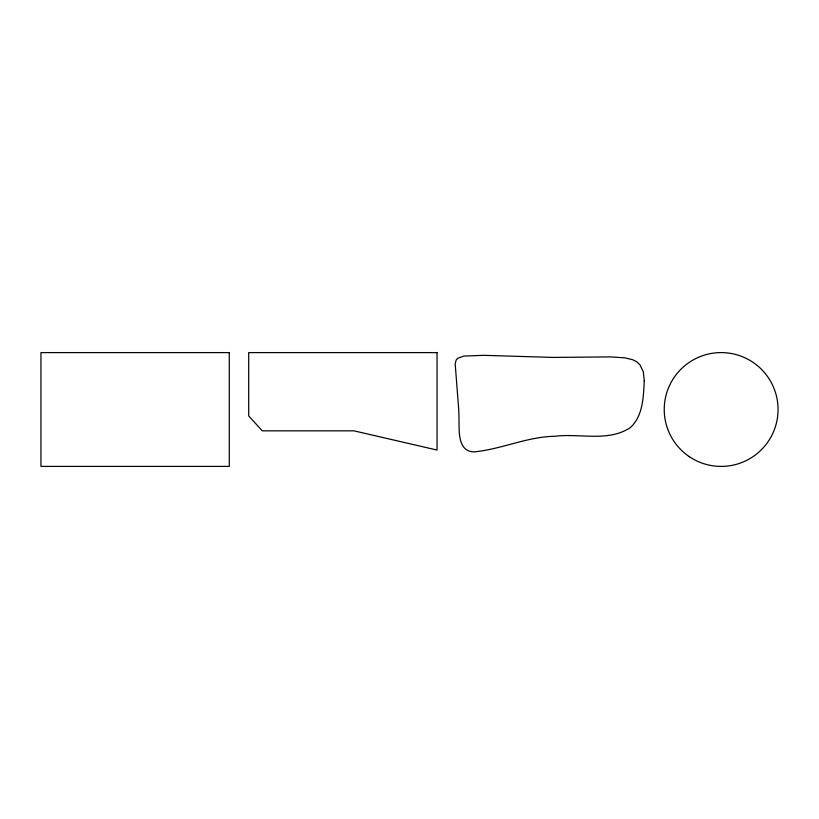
<?xml version="1.0" encoding="UTF-8"?>
<svg xmlns="http://www.w3.org/2000/svg" width="819" height="819" viewBox="0 0 819 819"><rect width="100%" height="100%" fill="white"/><g stroke="black" fill="none" stroke-linecap="round" stroke-linejoin="round"><path stroke-width="1.23" d="M644.266 380.937C643.406 397.01 643.089 415.714 630.466 427.508C608.333 442.332 579.647 433.077 554.76 436.281C527.057 436.732 501.443 449.262 474.16 451.883C457.34 451.678 459.254 430.528 458.998 418.785A270.454 270.454 0 0 0 458.671 408.937L455.19 363.943L456.101 360.165L457.626 358.333L463.759 356.081L483.64 355.333L553.275 357.422L610.503 356.9L624.825 357.821L632.852 359.776L636.844 361.885L639.834 364.609L643.314 371.785L644.266 380.937M229.279 352.6L40.95 352.6L40.95 466.4L229.279 466.4L229.279 352.6M437.039 352.6L248.71 352.6L248.71 415.96L262.275 430.845L353.982 430.845L437.039 450.051L437.039 352.6M689.25 456.623A56.9 56.9 0 0 0 777.907 413.564A56.9 56.9 0 0 0 696.283 358.312A56.9 56.9 0 0 0 689.25 456.623"/></g></svg>
